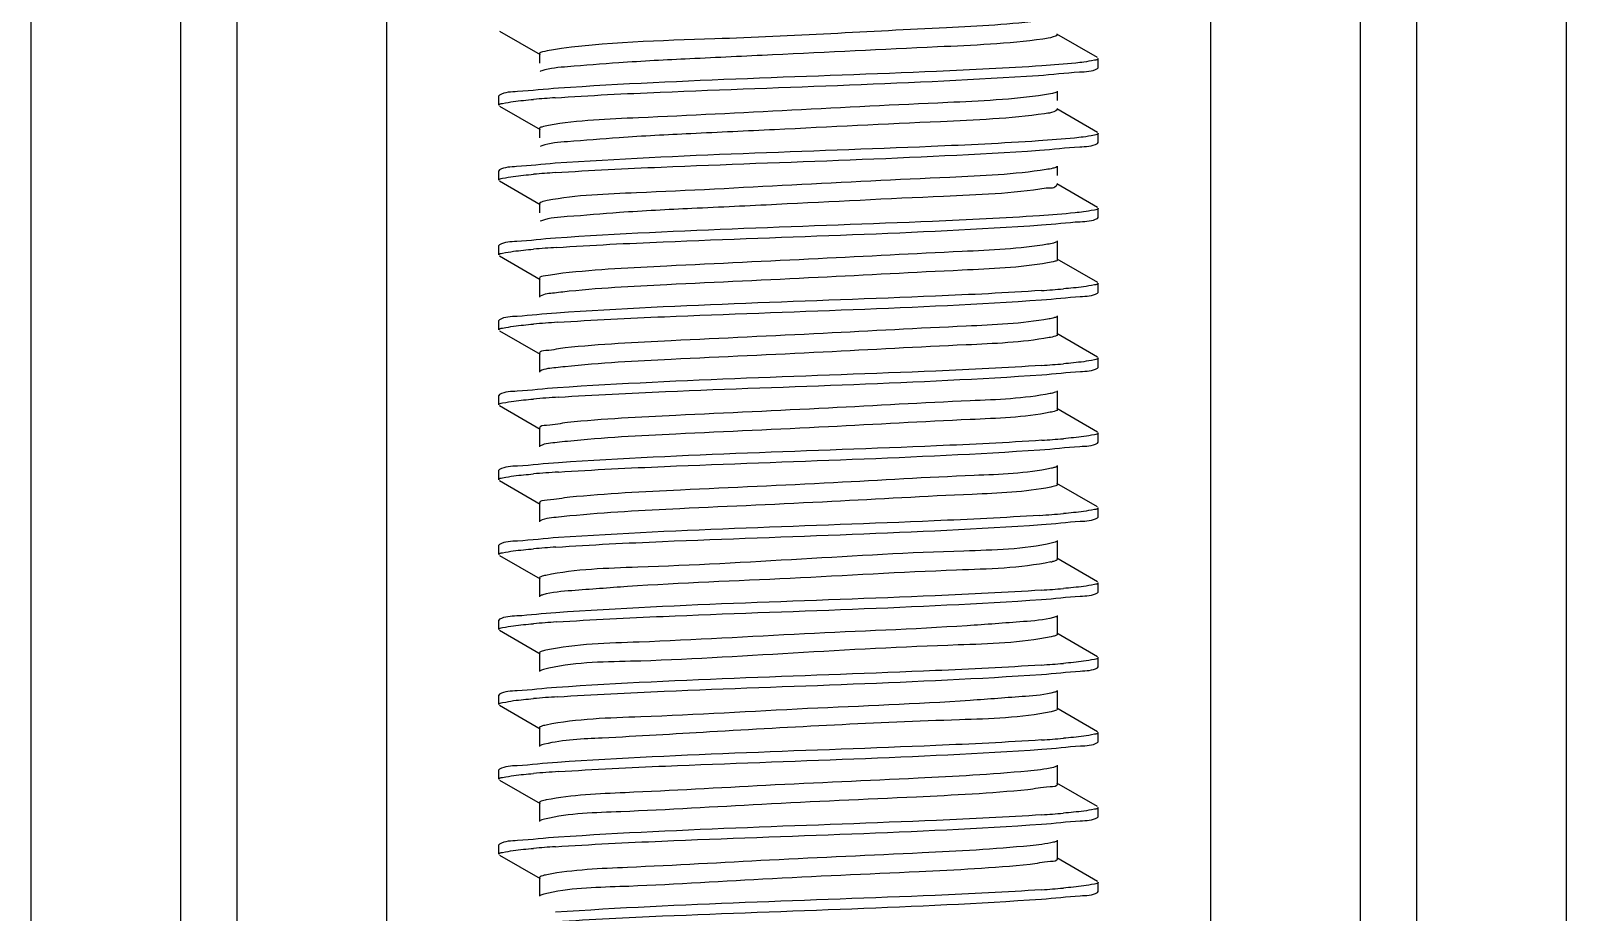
# Model space of a CAD drawing. Extents: x 4995099 to 5303443, y 4627657 to 4889583.
# Drawn here: x 5045632 to 5046242, y 4733662 to 4734012 of the extents above; entities that cross this region are included whole.
import ezdxf

# ---------------------------------------------------------------- set-up
doc = ezdxf.new("R2010")
doc.units = 0
doc.header["$LTSCALE"] = 1000
doc.header["$MEASUREMENT"] = 0
doc.layers.get('0').update_dxf_attribs({"color": 4, "linetype": 'CONTINUOUS'})

msp = doc.modelspace()

# ---------------------------------------------------------------- linework, layer by layer
at = {"linetype": 'Continuous'}
for p, q in [((5045631.61, 4737945.93), (5045631.61, 4732019.65)), ((5045691.14, 4737945.93), (5045691.14, 4732019.65)), ((5045713.46, 4737945.93), (5045713.46, 4732019.65)), ((5045773, 4737945.93), (5045773, 4732019.65)), ((5046100.42, 4737945.93), (5046100.42, 4732019.65)), ((5046159.95, 4737945.93), (5046159.95, 4732019.65)), ((5046182.28, 4737945.93), (5046182.28, 4732019.65)), ((5046241.81, 4737945.93), (5046241.81, 4732019.65)), ((5045817.93, 4734012.23), (5045834.08, 4734002.87)), ((5046055.49, 4734001.72), (5046039.34, 4734011.07)), ((5045833.76, 4734003.25), (5045833.76, 4733999.53)), ((5046055.49, 4733997.34), (5046055.77, 4733997.67)), ((5046055.77, 4733997.67), (5046055.77, 4734001.39)), ((5046055.77, 4733997.67), (5046055.77, 4734001.39)), ((5045834.22, 4733996.26), (5045834.08, 4733996.19)), ((5045834.73, 4733996.46), (5045834.22, 4733996.26)), ((5045817.93, 4733986.83), (5045817.64, 4733986.51)), ((5045817.64, 4733982.79), (5045817.64, 4733986.51)), ((5045817.64, 4733982.79), (5045817.64, 4733986.51)), ((5046039.66, 4733984.66), (5046039.66, 4733988.37)), ((5045817.93, 4733982.46), (5045834.08, 4733973.11)), ((5046055.49, 4733971.95), (5046039.34, 4733981.3)), ((5045833.76, 4733973.49), (5045833.76, 4733969.77)), ((5046055.49, 4733967.58), (5046055.77, 4733967.9)), ((5046055.77, 4733967.9), (5046055.77, 4733971.62)), ((5046055.77, 4733967.9), (5046055.77, 4733971.62)), ((5045834.67, 4733966.67), (5045834.08, 4733966.42)), ((5045817.93, 4733957.07), (5045817.64, 4733956.74)), ((5045817.64, 4733953.02), (5045817.64, 4733956.74)), ((5045817.64, 4733953.02), (5045817.64, 4733956.74)), ((5046039.66, 4733954.9), (5046039.66, 4733958.6)), ((5045817.93, 4733952.69), (5045834.08, 4733943.34)), ((5046055.49, 4733942.18), (5046039.34, 4733951.54)), ((5045833.76, 4733943.72), (5045833.76, 4733939.96)), ((5045834.61, 4733936.89), (5045834.08, 4733936.65)), ((5046055.49, 4733937.81), (5046055.77, 4733938.14)), ((5046055.77, 4733938.14), (5046055.77, 4733941.86)), ((5046055.77, 4733938.14), (5046055.77, 4733941.86)), ((5045817.93, 4733927.3), (5045817.64, 4733926.98)), ((5045817.64, 4733923.26), (5045817.64, 4733926.98)), ((5045817.64, 4733923.26), (5045817.64, 4733926.98)), ((5046039.66, 4733921.39), (5046039.66, 4733928.84)), ((5045817.93, 4733922.93), (5045834.08, 4733913.58)), ((5046039.41, 4733921.73), (5046055.48, 4733912.43)), ((5045833.76, 4733913.95), (5045833.76, 4733906.51)), ((5046055.49, 4733908.05), (5046055.77, 4733908.37)), ((5046055.77, 4733908.37), (5046055.77, 4733912.09)), ((5046055.77, 4733908.37), (5046055.77, 4733912.09)), ((5045817.93, 4733897.54), (5045817.64, 4733897.21)), ((5045817.64, 4733893.49), (5045817.64, 4733897.21)), ((5045817.64, 4733893.49), (5045817.64, 4733897.21)), ((5046039.66, 4733891.63), (5046039.66, 4733899.07)), ((5045817.93, 4733893.16), (5045834.08, 4733883.81)), ((5046055.49, 4733882.65), (5046039.34, 4733892.01)), ((5045833.76, 4733884.19), (5045833.76, 4733876.75)), ((5046055.77, 4733878.61), (5046055.77, 4733882.33)), ((5046055.77, 4733878.61), (5046055.77, 4733882.33)), ((5046055.49, 4733878.28), (5046055.77, 4733878.61)), ((5045817.93, 4733867.77), (5045817.64, 4733867.44)), ((5045817.64, 4733863.72), (5045817.64, 4733867.44)), ((5045817.64, 4733863.72), (5045817.64, 4733867.44)), ((5045817.93, 4733863.4), (5045834.08, 4733854.04)), ((5046039.66, 4733861.86), (5046039.66, 4733869.3)), ((5046055.49, 4733852.89), (5046039.34, 4733862.24)), ((5045833.76, 4733854.42), (5045833.76, 4733846.98)), ((5046055.77, 4733848.84), (5046055.77, 4733852.56)), ((5046055.77, 4733848.84), (5046055.77, 4733852.56)), ((5046055.49, 4733848.51), (5046055.77, 4733848.84)), ((5046039.66, 4733832.1), (5046039.66, 4733839.54)), ((5045817.93, 4733838), (5045817.64, 4733837.68)), ((5045817.64, 4733833.96), (5045817.64, 4733837.68)), ((5045817.64, 4733833.96), (5045817.64, 4733837.68)), ((5045817.93, 4733833.63), (5045834.08, 4733824.28)), ((5046055.49, 4733823.12), (5046039.34, 4733832.47)), ((5045833.76, 4733824.66), (5045833.76, 4733817.21)), ((5046055.77, 4733819.07), (5046055.77, 4733822.79)), ((5046055.77, 4733819.07), (5046055.77, 4733822.79)), ((5046055.49, 4733818.75), (5046055.77, 4733819.07)), ((5046039.66, 4733802.33), (5046039.66, 4733809.77)), ((5045817.93, 4733808.24), (5045817.64, 4733807.91)), ((5045817.64, 4733804.19), (5045817.64, 4733807.91)), ((5045817.64, 4733804.19), (5045817.64, 4733807.91)), ((5045817.93, 4733803.86), (5045834.08, 4733794.51)), ((5046055.49, 4733793.35), (5046039.34, 4733802.71)), ((5045833.76, 4733794.89), (5045833.76, 4733787.45)), ((5046055.77, 4733789.31), (5046055.77, 4733793.03)), ((5046055.77, 4733789.31), (5046055.77, 4733793.03)), ((5046055.49, 4733788.98), (5046055.77, 4733789.31)), ((5045817.93, 4733778.47), (5045817.64, 4733778.15)), ((5045817.64, 4733774.43), (5045817.64, 4733778.15)), ((5045817.64, 4733774.43), (5045817.64, 4733778.15)), ((5046039.66, 4733772.56), (5046039.66, 4733780.01)), ((5045817.93, 4733774.1), (5045834.08, 4733764.75)), ((5046055.49, 4733763.59), (5046039.34, 4733772.94)), ((5046038.05, 4733771.73), (5046037.12, 4733771.51)), ((5045833.76, 4733765.12), (5045833.76, 4733757.68)), ((5046055.77, 4733759.54), (5046055.77, 4733763.26)), ((5046055.77, 4733759.54), (5046055.77, 4733763.26)), ((5046055.49, 4733759.22), (5046055.77, 4733759.54)), ((5045817.93, 4733748.71), (5045817.64, 4733748.38)), ((5045817.64, 4733744.66), (5045817.64, 4733748.38)), ((5045817.64, 4733744.66), (5045817.64, 4733748.38)), ((5046039.66, 4733742.8), (5046039.66, 4733750.24)), ((5045817.93, 4733744.33), (5045834.08, 4733734.98)), ((5046038.4, 4733742.06), (5046037.16, 4733741.75)), ((5046055.49, 4733733.82), (5046039.34, 4733743.18)), ((5045833.76, 4733735.36), (5045833.76, 4733727.92)), ((5046055.49, 4733729.45), (5046055.77, 4733729.78)), ((5046055.77, 4733729.78), (5046055.77, 4733733.5)), ((5046055.77, 4733729.78), (5046055.77, 4733733.5)), ((5045817.93, 4733718.94), (5045817.64, 4733718.61)), ((5045817.64, 4733714.89), (5045817.64, 4733718.61)), ((5045817.64, 4733714.89), (5045817.64, 4733718.61)), ((5046039.66, 4733713.03), (5046039.66, 4733720.47)), ((5045817.93, 4733714.57), (5045834.08, 4733705.21)), ((5046055.49, 4733704.06), (5046039.34, 4733713.41)), ((5045833.76, 4733705.59), (5045833.76, 4733698.15)), ((5046055.49, 4733699.68), (5046055.77, 4733700.01)), ((5046055.77, 4733700.01), (5046055.77, 4733703.73)), ((5046055.77, 4733700.01), (5046055.77, 4733703.73)), ((5045817.93, 4733689.17), (5045817.64, 4733688.85)), ((5045817.64, 4733685.13), (5045817.64, 4733688.85)), ((5045817.64, 4733685.13), (5045817.64, 4733688.85)), ((5046039.66, 4733683.27), (5046039.66, 4733690.71)), ((5045817.93, 4733684.8), (5045834.08, 4733675.45)), ((5046055.49, 4733674.29), (5046039.34, 4733683.64)), ((5045833.76, 4733675.83), (5045833.76, 4733668.38)), ((5046055.49, 4733669.92), (5046055.77, 4733670.24)), ((5046055.77, 4733670.24), (5046055.77, 4733673.96)), ((5046055.77, 4733670.24), (5046055.77, 4733673.96))]:
    msp.add_line(p, q, dxfattribs=at)
for centre, radius, start, end in [((5045874.12, 4733477.58), 509.3, 93.84643, 94.80371), ((5045874.29, 4733445.72), 511.41, 93.83512, 94.80352), ((5045874.88, 4733408.53), 518.85, 93.7926, 94.80606), ((5045999.04, 4734420.53), 512.54, 273.82916, 274.80326), ((5045875.38, 4733372.56), 525.07, 93.76035, 94.80568), ((5045999.11, 4734389.81), 511.59, 273.83422, 274.8034), ((5045875.93, 4733335.78), 532.11, 93.7255, 94.80427), ((5045999.28, 4734357.99), 509.52, 273.84514, 274.80375), ((5045875.83, 4733307.29), 530.83, 93.73179, 94.80437), ((5045998.21, 4734341.56), 522.9, 273.77037, 274.80671), ((5045874.5, 4733294.23), 514.07, 93.81843, 94.80566), ((5046032.56, 4733823.18), 22.38, 281.56161, 283.19779), ((5045999.04, 4734301.46), 512.54, 273.82918, 274.80327), ((5045874.87, 4733259.88), 518.67, 93.79356, 94.80606), ((5045999.04, 4734271.72), 512.56, 273.82908, 274.80326), ((5045875.36, 4733223.95), 524.85, 93.7615, 94.80572), ((5045999.11, 4734241.05), 511.65, 273.8339, 274.80339), ((5045875.91, 4733187.18), 531.88, 93.72664, 94.80433), ((5045999.27, 4734209.23), 509.6, 273.84475, 274.80374), ((5045874.27, 4733178.12), 511.11, 93.8354, 94.80475), ((5045999.11, 4734181.48), 511.62, 273.83406, 274.80336)]:
    msp.add_arc(centre, radius, start, end, dxfattribs=at)
for points, knots in [([(5046033.84, 4734016.53), (5046021.16, 4734014.77), (5045977.59, 4734012.84), (5045912.6, 4734008.91), (5045859.96, 4734007.99), (5045838.51, 4734004.7)], [0, 0, 0, 0, 0.196293, 0.667285, 1, 1, 1, 1]), ([(5046039.33, 4734011.07), (5046040.17, 4734010.59), (5046036.06, 4734009.22), (5046034.85, 4734009.23), (5046033.84, 4734009.09)], [0, 0, 0, 0, 0.48462, 1, 1, 1, 1]), ([(5045838.51, 4734004.7), (5045837.32, 4734004.51), (5045836.06, 4734004.2), (5045833.75, 4734003.72), (5045833.76, 4734003.25)], [0, 0, 0, 0, 0.721664, 1, 1, 1, 1]), ([(5046033.84, 4734009.09), (5046019.97, 4734007.17), (5045984.06, 4734005.64), (5045937.29, 4734003.28), (5045895.07, 4734001.28), (5045867.86, 4733999.96), (5045848.38, 4733998.24), (5045838.01, 4733997.56), (5045834.73, 4733996.46)], [0, 0, 0, 0, 0.210475, 0.53923, 0.704492, 0.84595, 0.948117, 1, 1, 1, 1]), ([(5046033.45, 4733998.44), (5046019.52, 4733997.49), (5045955.49, 4733994.4), (5045891.39, 4733992.87), (5045841.37, 4733989.55)], [0, 0, 0, 0, 0.21791, 1, 1, 1, 1]), ([(5046050.07, 4733999.92), (5046049.01, 4733999.78), (5046043.49, 4733999.16), (5046037.94, 4733998.75), (5046033.45, 4733998.44)], [0, 0, 0, 0, 0.191746, 1, 1, 1, 1]), ([(5046055.77, 4734001.39), (5046055.77, 4734000.85), (5046052.94, 4734000.49), (5046051.5, 4734000.11), (5046050.07, 4733999.92)], [0, 0, 0, 0, 0.271633, 1, 1, 1, 1]), ([(5045839.96, 4733985.73), (5045853.89, 4733986.69), (5045917.92, 4733989.77), (5045982.03, 4733991.31), (5046032.05, 4733994.63)], [0, 0, 0, 0, 0.217894, 1, 1, 1, 1]), ([(5046032.05, 4733994.63), (5046037.48, 4733994.99), (5046045.08, 4733996.04), (5046053.38, 4733996.13), (5046055.49, 4733997.34)], [0, 0, 0, 0, 0.691292, 1, 1, 1, 1]), ([(5045841.37, 4733989.55), (5045835.94, 4733989.19), (5045828.34, 4733988.14), (5045820.04, 4733988.04), (5045817.93, 4733986.83)], [0, 0, 0, 0, 0.691306, 1, 1, 1, 1]), ([(5046034.51, 4733986.86), (5046021.77, 4733984.99), (5045988.17, 4733983.52), (5045934.39, 4733980.87), (5045881.56, 4733978.01), (5045849.17, 4733976.81), (5045837.38, 4733974.75)], [0, 0, 0, 0, 0.195608, 0.509578, 0.818222, 1, 1, 1, 1]), ([(5046039.33, 4733987.99), (5046038.82, 4733987.69), (5046037.17, 4733987.31), (5046035.56, 4733987.02), (5046034.51, 4733986.86)], [0, 0, 0, 0, 0.360492, 1, 1, 1, 1]), ([(5045817.64, 4733982.79), (5045817.64, 4733983.32), (5045820.48, 4733983.68), (5045821.92, 4733984.07), (5045823.35, 4733984.26)], [0, 0, 0, 0, 0.271635, 1, 1, 1, 1]), ([(5046034.51, 4733979.42), (5046020.83, 4733977.41), (5045984.94, 4733975.97), (5045938.09, 4733973.54), (5045895.52, 4733971.54), (5045868.01, 4733970.21), (5045848.37, 4733968.45), (5045837.93, 4733967.8), (5045834.67, 4733966.67)], [0, 0, 0, 0, 0.207037, 0.536641, 0.703085, 0.845616, 0.94834, 1, 1, 1, 1]), ([(5046039.33, 4733981.3), (5046040.07, 4733980.88), (5046036.51, 4733979.52), (5046035.41, 4733979.55), (5046034.51, 4733979.42)], [0, 0, 0, 0, 0.481431, 1, 1, 1, 1]), ([(5045837.38, 4733974.75), (5045836.47, 4733974.59), (5045835.46, 4733974.35), (5045833.75, 4733973.85), (5045833.76, 4733973.49)], [0, 0, 0, 0, 0.715451, 1, 1, 1, 1]), ([(5046032.05, 4733968.58), (5046017.87, 4733967.64), (5045953.84, 4733964.57), (5045889.73, 4733963.09), (5045839.96, 4733959.69)], [0, 0, 0, 0, 0.221664, 1, 1, 1, 1]), ([(5046049.84, 4733970.12), (5046048.71, 4733969.98), (5046042.79, 4733969.33), (5046036.85, 4733968.9), (5046032.05, 4733968.58)], [0, 0, 0, 0, 0.191058, 1, 1, 1, 1]), ([(5046032.46, 4733964.89), (5046037.8, 4733965.25), (5046045.27, 4733966.28), (5046053.41, 4733966.39), (5046055.49, 4733967.58)], [0, 0, 0, 0, 0.690982, 1, 1, 1, 1]), ([(5046055.77, 4733971.62), (5046055.77, 4733971.07), (5046052.81, 4733970.72), (5046051.33, 4733970.31), (5046049.84, 4733970.12)], [0, 0, 0, 0, 0.270968, 1, 1, 1, 1]), ([(5045840.08, 4733955.98), (5045854.08, 4733956.93), (5045918.2, 4733960.02), (5045982.4, 4733961.54), (5046032.46, 4733964.89)], [0, 0, 0, 0, 0.218459, 1, 1, 1, 1]), ([(5045839.96, 4733959.69), (5045834.86, 4733959.34), (5045827.71, 4733958.35), (5045819.92, 4733958.21), (5045817.93, 4733957.07)], [0, 0, 0, 0, 0.690172, 1, 1, 1, 1]), ([(5046035.14, 4733957.19), (5046022.49, 4733955.21), (5045988.67, 4733953.83), (5045934.42, 4733951.12), (5045881.17, 4733948.15), (5045848.55, 4733947.09), (5045836.87, 4733944.89)], [0, 0, 0, 0, 0.193342, 0.50965, 0.820575, 1, 1, 1, 1]), ([(5046039.33, 4733958.23), (5046038.87, 4733957.96), (5046037.45, 4733957.6), (5046036.04, 4733957.33), (5046035.14, 4733957.19)], [0, 0, 0, 0, 0.365978, 1, 1, 1, 1]), ([(5045817.64, 4733953.02), (5045817.64, 4733953.56), (5045820.5, 4733953.92), (5045821.94, 4733954.31), (5045823.38, 4733954.5)], [0, 0, 0, 0, 0.271546, 1, 1, 1, 1]), ([(5046035.14, 4733949.75), (5046021.67, 4733947.64), (5045985.82, 4733946.3), (5045938.92, 4733943.81), (5045896, 4733941.79), (5045868.19, 4733940.47), (5045848.39, 4733938.67), (5045837.86, 4733938.05), (5045834.61, 4733936.89)], [0, 0, 0, 0, 0.203475, 0.533865, 0.701503, 0.845145, 0.948486, 1, 1, 1, 1]), ([(5046039.34, 4733951.54), (5046039.61, 4733951.38), (5046038.15, 4733949.15), (5046036.46, 4733949.96), (5046035.14, 4733949.75)], [0, 0, 0, 0, 0.189692, 1, 1, 1, 1]), ([(5045836.87, 4733944.89), (5045836.09, 4733944.74), (5045835.19, 4733944.53), (5045833.75, 4733944.04), (5045833.76, 4733943.72)], [0, 0, 0, 0, 0.711587, 1, 1, 1, 1]), ([(5046032.46, 4733938.84), (5046018.32, 4733937.9), (5045954.19, 4733934.82), (5045889.99, 4733933.33), (5045840.08, 4733929.93)], [0, 0, 0, 0, 0.220809, 1, 1, 1, 1]), ([(5046049.94, 4733940.37), (5046048.83, 4733940.23), (5046043.02, 4733939.58), (5046037.18, 4733939.16), (5046032.46, 4733938.84)], [0, 0, 0, 0, 0.191038, 1, 1, 1, 1]), ([(5046033.27, 4733935.18), (5046038.41, 4733935.53), (5046045.62, 4733936.53), (5046053.48, 4733936.66), (5046055.49, 4733937.81)], [0, 0, 0, 0, 0.690315, 1, 1, 1, 1]), ([(5046055.77, 4733941.86), (5046055.77, 4733941.31), (5046052.87, 4733940.96), (5046051.4, 4733940.56), (5046049.94, 4733940.37)], [0, 0, 0, 0, 0.271231, 1, 1, 1, 1]), ([(5045840.57, 4733926.24), (5045854.68, 4733927.2), (5045918.92, 4733930.28), (5045983.23, 4733931.78), (5046033.27, 4733935.18)], [0, 0, 0, 0, 0.220033, 1, 1, 1, 1]), ([(5045817.64, 4733923.26), (5045817.64, 4733923.8), (5045820.51, 4733924.15), (5045821.96, 4733924.55), (5045823.41, 4733924.73)], [0, 0, 0, 0, 0.271439, 1, 1, 1, 1]), ([(5045840.08, 4733929.93), (5045834.96, 4733929.58), (5045827.77, 4733928.59), (5045819.93, 4733928.45), (5045817.93, 4733927.3)], [0, 0, 0, 0, 0.690276, 1, 1, 1, 1]), ([(5046035.72, 4733927.52), (5046024.53, 4733925.64), (5045993.97, 4733924.37), (5045943.56, 4733921.62), (5045890.62, 4733919.21), (5045856.78, 4733917.5), (5045843.06, 4733915.98)], [0, 0, 0, 0, 0.176416, 0.473758, 0.785535, 1, 1, 1, 1]), ([(5046039.33, 4733928.46), (5046038.93, 4733928.23), (5046037.71, 4733927.89), (5046036.49, 4733927.65), (5046035.72, 4733927.52)], [0, 0, 0, 0, 0.372348, 1, 1, 1, 1]), ([(5046035.72, 4733920.08), (5046024.53, 4733918.2), (5045993.97, 4733916.92), (5045943.56, 4733914.18), (5045890.62, 4733911.77), (5045856.78, 4733910.06), (5045843.06, 4733908.54)], [0, 0, 0, 0, 0.176416, 0.473758, 0.785535, 1, 1, 1, 1]), ([(5046039.66, 4733921.39), (5046039.65, 4733921), (5046037.8, 4733920.51), (5046036.71, 4733920.25), (5046035.72, 4733920.08)], [0, 0, 0, 0, 0.283117, 1, 1, 1, 1]), ([(5045843.06, 4733915.98), (5045840.73, 4733915.73), (5045838.5, 4733915.05), (5045833.75, 4733914.81), (5045833.76, 4733913.95)], [0, 0, 0, 0, 0.732536, 1, 1, 1, 1]), ([(5045843.06, 4733908.54), (5045841.94, 4733908.42), (5045838.96, 4733907.97), (5045835.74, 4733907.85), (5045834.08, 4733906.89)], [0, 0, 0, 0, 0.371201, 1, 1, 1, 1]), ([(5046033.27, 4733909.13), (5046019.22, 4733908.18), (5045954.99, 4733905.08), (5045890.68, 4733903.58), (5045840.57, 4733900.2)], [0, 0, 0, 0, 0.218896, 1, 1, 1, 1]), ([(5046033.32, 4733905.42), (5046038.45, 4733905.76), (5046045.65, 4733906.76), (5046053.49, 4733906.9), (5046055.49, 4733908.05)], [0, 0, 0, 0, 0.690269, 1, 1, 1, 1]), ([(5046055.77, 4733912.09), (5046055.77, 4733911.55), (5046052.91, 4733911.19), (5046051.46, 4733910.8), (5046050.02, 4733910.61)], [0, 0, 0, 0, 0.271491, 1, 1, 1, 1]), ([(5045840.57, 4733900.2), (5045835.32, 4733899.85), (5045827.98, 4733898.83), (5045819.97, 4733898.71), (5045817.93, 4733897.54)], [0, 0, 0, 0, 0.690689, 1, 1, 1, 1]), ([(5045840.94, 4733896.5), (5045855.08, 4733897.45), (5045919.21, 4733900.53), (5045983.42, 4733902.02), (5046033.32, 4733905.42)], [0, 0, 0, 0, 0.220774, 1, 1, 1, 1]), ([(5045817.64, 4733893.49), (5045817.64, 4733894.04), (5045820.55, 4733894.39), (5045822.02, 4733894.79), (5045823.48, 4733894.98)], [0, 0, 0, 0, 0.271222, 1, 1, 1, 1]), ([(5046036.27, 4733897.85), (5046025.44, 4733895.89), (5045995.36, 4733894.73), (5045945.38, 4733891.91), (5045892.19, 4733889.54), (5045857.96, 4733887.8), (5045843.94, 4733886.31)], [0, 0, 0, 0, 0.171322, 0.466729, 0.780436, 1, 1, 1, 1]), ([(5046039.33, 4733898.69), (5046038.98, 4733898.49), (5046037.95, 4733898.18), (5046036.92, 4733897.97), (5046036.27, 4733897.85)], [0, 0, 0, 0, 0.378906, 1, 1, 1, 1]), ([(5046036.27, 4733890.41), (5046025.44, 4733888.45), (5045995.36, 4733887.28), (5045945.38, 4733884.47), (5045892.19, 4733882.1), (5045857.96, 4733880.36), (5045843.94, 4733878.87)], [0, 0, 0, 0, 0.171322, 0.466729, 0.780436, 1, 1, 1, 1]), ([(5046039.66, 4733891.63), (5046039.66, 4733891.28), (5046038.09, 4733890.79), (5046037.13, 4733890.56), (5046036.27, 4733890.41)], [0, 0, 0, 0, 0.286608, 1, 1, 1, 1]), ([(5045843.94, 4733886.31), (5045841.4, 4733886.04), (5045838.98, 4733885.29), (5045833.75, 4733885.12), (5045833.76, 4733884.19)], [0, 0, 0, 0, 0.7335, 1, 1, 1, 1]), ([(5046055.77, 4733882.33), (5046055.77, 4733881.79), (5046052.92, 4733881.43), (5046051.47, 4733881.04), (5046050.03, 4733880.85)], [0, 0, 0, 0, 0.271533, 1, 1, 1, 1]), ([(5045843.94, 4733878.87), (5045842.7, 4733878.74), (5045839.44, 4733878.25), (5045835.89, 4733878.17), (5045834.08, 4733877.12)], [0, 0, 0, 0, 0.373307, 1, 1, 1, 1]), ([(5046033.32, 4733879.37), (5046019.33, 4733878.42), (5045955.2, 4733875.33), (5045891, 4733873.81), (5045840.94, 4733870.46)], [0, 0, 0, 0, 0.218489, 1, 1, 1, 1]), ([(5045841.36, 4733866.76), (5045855.53, 4733867.71), (5045919.56, 4733870.77), (5045983.67, 4733872.26), (5046033.45, 4733875.66)], [0, 0, 0, 0, 0.221632, 1, 1, 1, 1]), ([(5046033.45, 4733875.66), (5046038.55, 4733876.01), (5046045.7, 4733877), (5046053.5, 4733877.14), (5046055.49, 4733878.28)], [0, 0, 0, 0, 0.690169, 1, 1, 1, 1]), ([(5045840.94, 4733870.46), (5045835.61, 4733870.1), (5045828.15, 4733869.07), (5045820, 4733868.96), (5045817.93, 4733867.77)], [0, 0, 0, 0, 0.690984, 1, 1, 1, 1]), ([(5045817.64, 4733863.72), (5045817.64, 4733864.28), (5045820.61, 4733864.63), (5045822.1, 4733865.04), (5045823.59, 4733865.23)], [0, 0, 0, 0, 0.270951, 1, 1, 1, 1]), ([(5046036.78, 4733868.18), (5046026.32, 4733866.13), (5045996.72, 4733865.1), (5045947.2, 4733862.19), (5045893.79, 4733859.87), (5045859.18, 4733858.1), (5045844.86, 4733856.64)], [0, 0, 0, 0, 0.16621, 0.459673, 0.775317, 1, 1, 1, 1]), ([(5046039.33, 4733868.93), (5046039.03, 4733868.75), (5046038.18, 4733868.48), (5046037.31, 4733868.28), (5046036.78, 4733868.18)], [0, 0, 0, 0, 0.386574, 1, 1, 1, 1]), ([(5046036.78, 4733860.74), (5046026.32, 4733858.69), (5045996.72, 4733857.66), (5045947.2, 4733854.75), (5045893.79, 4733852.43), (5045859.18, 4733850.66), (5045844.86, 4733849.2)], [0, 0, 0, 0, 0.16621, 0.459673, 0.775317, 1, 1, 1, 1]), ([(5046039.66, 4733861.86), (5046039.66, 4733861.56), (5046038.35, 4733861.07), (5046037.51, 4733860.88), (5046036.78, 4733860.74)], [0, 0, 0, 0, 0.29131, 1, 1, 1, 1]), ([(5045844.86, 4733856.64), (5045842.08, 4733856.36), (5045839.47, 4733855.52), (5045833.75, 4733855.43), (5045833.76, 4733854.42)], [0, 0, 0, 0, 0.734301, 1, 1, 1, 1]), ([(5046055.77, 4733852.56), (5046055.77, 4733852.02), (5046052.94, 4733851.66), (5046051.5, 4733851.27), (5046050.07, 4733851.09)], [0, 0, 0, 0, 0.271629, 1, 1, 1, 1]), ([(5045844.86, 4733849.2), (5045843.49, 4733849.06), (5045839.93, 4733848.54), (5045836.05, 4733848.5), (5045834.08, 4733847.36)], [0, 0, 0, 0, 0.375224, 1, 1, 1, 1]), ([(5045841.28, 4733836.99), (5045855.35, 4733837.93), (5045919.12, 4733840.99), (5045982.96, 4733842.5), (5046032.6, 4733845.83)], [0, 0, 0, 0, 0.220785, 1, 1, 1, 1]), ([(5046033.45, 4733849.61), (5046019.51, 4733848.66), (5045955.48, 4733845.57), (5045891.38, 4733844.04), (5045841.36, 4733840.72)], [0, 0, 0, 0, 0.217929, 1, 1, 1, 1]), ([(5046032.6, 4733845.83), (5046037.9, 4733846.19), (5046045.32, 4733847.22), (5046053.43, 4733847.33), (5046055.49, 4733848.51)], [0, 0, 0, 0, 0.690884, 1, 1, 1, 1]), ([(5045841.36, 4733840.72), (5045835.93, 4733840.36), (5045828.33, 4733839.31), (5045820.04, 4733839.21), (5045817.93, 4733838)], [0, 0, 0, 0, 0.691296, 1, 1, 1, 1]), ([(5046039.33, 4733839.16), (5046039.08, 4733839.02), (5046038.38, 4733838.77), (5046037.68, 4733838.6), (5046037.24, 4733838.51)], [0, 0, 0, 0, 0.395232, 1, 1, 1, 1]), ([(5045817.64, 4733833.96), (5045817.64, 4733834.51), (5045820.6, 4733834.86), (5045822.08, 4733835.27), (5045823.57, 4733835.46)], [0, 0, 0, 0, 0.270992, 1, 1, 1, 1]), ([(5046037.24, 4733838.51), (5046027.17, 4733836.36), (5045998.05, 4733835.49), (5045949.02, 4733832.47), (5045895.4, 4733830.2), (5045860.43, 4733828.4), (5045845.81, 4733826.97)], [0, 0, 0, 0, 0.161077, 0.452585, 0.770175, 1, 1, 1, 1]), ([(5045845.81, 4733826.97), (5045842.8, 4733826.68), (5045839.98, 4733825.75), (5045833.76, 4733825.74), (5045833.76, 4733824.66)], [0, 0, 0, 0, 0.734958, 1, 1, 1, 1]), ([(5046036.94, 4733831), (5046026.7, 4733828.94), (5045997.49, 4733827.95), (5045948.43, 4733825.03), (5045895.07, 4733822.74), (5045860.33, 4733820.95), (5045845.81, 4733819.53)], [0, 0, 0, 0, 0.163685, 0.455244, 0.771393, 1, 1, 1, 1]), ([(5046039.66, 4733832.1), (5046039.66, 4733831.81), (5046038.43, 4733831.33), (5046037.63, 4733831.14), (5046036.94, 4733831)], [0, 0, 0, 0, 0.292957, 1, 1, 1, 1]), ([(5046055.77, 4733822.79), (5046055.77, 4733822.25), (5046052.89, 4733821.9), (5046051.44, 4733821.5), (5046049.98, 4733821.31)], [0, 0, 0, 0, 0.271348, 1, 1, 1, 1]), ([(5045845.81, 4733819.53), (5045844.32, 4733819.38), (5045840.45, 4733818.83), (5045836.22, 4733818.83), (5045834.08, 4733817.59)], [0, 0, 0, 0, 0.376966, 1, 1, 1, 1]), ([(5045840.27, 4733807.16), (5045854.37, 4733808.12), (5045918.7, 4733811.21), (5045983.12, 4733812.7), (5046033.27, 4733816.11)], [0, 0, 0, 0, 0.219478, 1, 1, 1, 1]), ([(5046032.6, 4733819.79), (5046018.61, 4733818.85), (5045954.84, 4733815.79), (5045890.99, 4733814.26), (5045841.28, 4733810.95)], [0, 0, 0, 0, 0.219586, 1, 1, 1, 1]), ([(5046033.27, 4733816.11), (5046038.41, 4733816.46), (5046045.62, 4733817.46), (5046053.48, 4733817.6), (5046055.49, 4733818.75)], [0, 0, 0, 0, 0.690315, 1, 1, 1, 1]), ([(5045841.28, 4733810.95), (5045835.87, 4733810.59), (5045828.3, 4733809.54), (5045820.03, 4733809.44), (5045817.93, 4733808.24)], [0, 0, 0, 0, 0.69124, 1, 1, 1, 1]), ([(5046037.67, 4733808.84), (5046026.2, 4733806.14), (5045992.56, 4733805.67), (5045937.77, 4733802.32), (5045882.44, 4733799.24), (5045848.25, 4733798.45), (5045836.26, 4733795.94)], [0, 0, 0, 0, 0.175128, 0.495203, 0.817983, 1, 1, 1, 1]), ([(5046039.33, 4733809.4), (5046039.12, 4733809.28), (5046038.57, 4733809.07), (5046038.01, 4733808.92), (5046037.67, 4733808.84)], [0, 0, 0, 0, 0.405131, 1, 1, 1, 1]), ([(5045817.64, 4733804.19), (5045817.64, 4733804.73), (5045820.49, 4733805.09), (5045821.92, 4733805.48), (5045823.36, 4733805.66)], [0, 0, 0, 0, 0.27158, 1, 1, 1, 1]), ([(5046039.65, 4733802.33), (5046039.65, 4733802.1), (5046038.8, 4733801.67), (5046038.17, 4733801.52), (5046037.67, 4733801.4)], [0, 0, 0, 0, 0.304522, 1, 1, 1, 1]), ([(5046037.04, 4733801.26), (5046024.74, 4733798.73), (5045989.88, 4733797.97), (5045933.94, 4733794.46), (5045882.81, 4733792.68), (5045850.17, 4733790.08), (5045838.82, 4733789.28), (5045835.09, 4733788.21)], [0, 0, 0, 0, 0.186078, 0.513276, 0.832943, 0.94246, 1, 1, 1, 1]), ([(5045836.26, 4733795.94), (5045835.62, 4733795.8), (5045834.87, 4733795.63), (5045833.76, 4733795.16), (5045833.76, 4733794.89)], [0, 0, 0, 0, 0.704943, 1, 1, 1, 1]), ([(5046055.77, 4733793.03), (5046055.77, 4733792.49), (5046052.91, 4733792.13), (5046051.46, 4733791.74), (5046050.02, 4733791.55)], [0, 0, 0, 0, 0.271492, 1, 1, 1, 1]), ([(5045835.09, 4733788.21), (5045834.89, 4733788.15), (5045834.55, 4733788.04), (5045834.22, 4733787.9), (5045834.08, 4733787.82)], [0, 0, 0, 0, 0.573549, 1, 1, 1, 1]), ([(5046033.27, 4733790.07), (5046019.19, 4733789.11), (5045954.85, 4733786.01), (5045890.44, 4733784.52), (5045840.27, 4733781.11)], [0, 0, 0, 0, 0.219133, 1, 1, 1, 1]), ([(5045840.55, 4733777.41), (5045854.67, 4733778.37), (5045918.91, 4733781.45), (5045983.22, 4733782.94), (5046033.27, 4733786.35)], [0, 0, 0, 0, 0.220011, 1, 1, 1, 1]), ([(5046033.27, 4733786.35), (5046038.41, 4733786.7), (5046045.62, 4733787.7), (5046053.48, 4733787.83), (5046055.49, 4733788.98)], [0, 0, 0, 0, 0.690316, 1, 1, 1, 1]), ([(5045840.27, 4733781.11), (5045835.1, 4733780.76), (5045827.85, 4733779.76), (5045819.94, 4733779.63), (5045817.93, 4733778.47)], [0, 0, 0, 0, 0.690447, 1, 1, 1, 1]), ([(5046038.05, 4733779.17), (5046034.15, 4733778.15), (5046022.6, 4733777.29), (5045989.7, 4733774.77), (5045938.67, 4733772.95), (5045883.03, 4733769.45), (5045848.46, 4733768.7), (5045836.31, 4733766.18)], [0, 0, 0, 0, 0.059799, 0.170734, 0.490641, 0.815855, 1, 1, 1, 1]), ([(5046039.33, 4733779.63), (5046039.17, 4733779.53), (5046038.75, 4733779.36), (5046038.31, 4733779.23), (5046038.05, 4733779.17)], [0, 0, 0, 0, 0.416277, 1, 1, 1, 1]), ([(5045817.64, 4733774.43), (5045817.64, 4733774.97), (5045820.51, 4733775.32), (5045821.96, 4733775.72), (5045823.4, 4733775.9)], [0, 0, 0, 0, 0.271445, 1, 1, 1, 1]), ([(5046039.66, 4733772.56), (5046039.66, 4733772.37), (5046039, 4733771.97), (5046038.46, 4733771.83), (5046038.05, 4733771.73)], [0, 0, 0, 0, 0.312927, 1, 1, 1, 1]), ([(5045836.31, 4733766.18), (5045835.66, 4733766.05), (5045834.9, 4733765.87), (5045833.76, 4733765.4), (5045833.76, 4733765.12)], [0, 0, 0, 0, 0.705397, 1, 1, 1, 1]), ([(5046037.12, 4733771.51), (5046025, 4733768.99), (5045990.52, 4733768.18), (5045934.85, 4733765.16), (5045880.16, 4733761.61), (5045846.64, 4733761.4), (5045835.44, 4733758.54)], [0, 0, 0, 0, 0.183701, 0.508444, 0.82842, 1, 1, 1, 1]), ([(5046033.27, 4733760.3), (5046019.22, 4733759.35), (5045954.98, 4733756.25), (5045890.67, 4733754.75), (5045840.55, 4733751.37)], [0, 0, 0, 0, 0.218907, 1, 1, 1, 1]), ([(5046055.77, 4733763.26), (5046055.77, 4733762.72), (5046052.91, 4733762.36), (5046051.46, 4733761.97), (5046050.02, 4733761.78)], [0, 0, 0, 0, 0.271491, 1, 1, 1, 1]), ([(5045835.44, 4733758.54), (5045835.17, 4733758.47), (5045834.7, 4733758.34), (5045834.26, 4733758.16), (5045834.08, 4733758.06)], [0, 0, 0, 0, 0.586059, 1, 1, 1, 1]), ([(5045840.93, 4733747.67), (5045855.07, 4733748.62), (5045919.2, 4733751.7), (5045983.41, 4733753.19), (5046033.32, 4733756.58)], [0, 0, 0, 0, 0.220746, 1, 1, 1, 1]), ([(5046033.32, 4733756.58), (5046038.45, 4733756.93), (5046045.65, 4733757.93), (5046053.49, 4733758.07), (5046055.49, 4733759.22)], [0, 0, 0, 0, 0.690272, 1, 1, 1, 1]), ([(5045840.55, 4733751.37), (5045835.32, 4733751.01), (5045827.97, 4733750), (5045819.97, 4733749.88), (5045817.93, 4733748.71)], [0, 0, 0, 0, 0.69068, 1, 1, 1, 1]), ([(5046038.4, 4733749.5), (5046034.71, 4733748.41), (5046023.41, 4733747.63), (5045990.84, 4733745.01), (5045939.69, 4733743.24), (5045883.67, 4733739.73), (5045848.73, 4733738.95), (5045836.39, 4733736.43)], [0, 0, 0, 0, 0.056967, 0.166117, 0.485703, 0.813401, 1, 1, 1, 1]), ([(5046039.33, 4733749.86), (5046039.21, 4733749.79), (5046038.9, 4733749.66), (5046038.58, 4733749.55), (5046038.4, 4733749.5)], [0, 0, 0, 0, 0.42914, 1, 1, 1, 1]), ([(5045817.64, 4733744.66), (5045817.64, 4733745.21), (5045820.55, 4733745.56), (5045822.02, 4733745.96), (5045823.48, 4733746.15)], [0, 0, 0, 0, 0.271231, 1, 1, 1, 1]), ([(5046037.16, 4733741.75), (5046025.21, 4733739.24), (5045979.6, 4733738.1), (5045920.21, 4733734.89), (5045865.37, 4733731.51), (5045843.3, 4733730.59), (5045835.83, 4733728.87)], [0, 0, 0, 0, 0.181624, 0.673933, 0.885992, 1, 1, 1, 1]), ([(5046039.66, 4733742.8), (5046039.66, 4733742.64), (5046039.16, 4733742.27), (5046038.72, 4733742.15), (5046038.4, 4733742.06)], [0, 0, 0, 0, 0.323936, 1, 1, 1, 1]), ([(5045836.39, 4733736.43), (5045835.73, 4733736.3), (5045834.94, 4733736.12), (5045833.76, 4733735.64), (5045833.76, 4733735.36)], [0, 0, 0, 0, 0.706204, 1, 1, 1, 1]), ([(5046033.32, 4733730.54), (5046019.32, 4733729.59), (5045955.19, 4733726.5), (5045890.99, 4733724.98), (5045840.93, 4733721.63)], [0, 0, 0, 0, 0.218507, 1, 1, 1, 1]), ([(5046033.44, 4733726.83), (5046038.54, 4733727.18), (5046045.7, 4733728.17), (5046053.5, 4733728.31), (5046055.49, 4733729.45)], [0, 0, 0, 0, 0.690172, 1, 1, 1, 1]), ([(5046055.77, 4733733.5), (5046055.77, 4733732.96), (5046052.92, 4733732.6), (5046051.47, 4733732.21), (5046050.03, 4733732.02)], [0, 0, 0, 0, 0.27153, 1, 1, 1, 1]), ([(5045835.83, 4733728.87), (5045835.47, 4733728.79), (5045834.88, 4733728.63), (5045834.3, 4733728.42), (5045834.08, 4733728.29)], [0, 0, 0, 0, 0.596978, 1, 1, 1, 1]), ([(5045841.34, 4733717.93), (5045855.52, 4733718.88), (5045919.55, 4733721.94), (5045983.66, 4733723.43), (5046033.44, 4733726.83)], [0, 0, 0, 0, 0.221603, 1, 1, 1, 1]), ([(5045840.93, 4733721.63), (5045835.6, 4733721.27), (5045828.14, 4733720.24), (5045820, 4733720.13), (5045817.93, 4733718.94)], [0, 0, 0, 0, 0.690974, 1, 1, 1, 1]), ([(5046027.8, 4733718.18), (5046013.31, 4733716.75), (5045978.59, 4733714.97), (5045925.22, 4733712.67), (5045876.07, 4733709.74), (5045846.78, 4733708.75), (5045836.5, 4733706.69)], [0, 0, 0, 0, 0.227856, 0.543944, 0.835881, 1, 1, 1, 1]), ([(5046039.33, 4733720.1), (5046038.92, 4733719.86), (5046035.09, 4733718.84), (5046031.21, 4733718.51), (5046027.8, 4733718.18)], [0, 0, 0, 0, 0.122489, 1, 1, 1, 1]), ([(5045817.64, 4733714.89), (5045817.64, 4733715.45), (5045820.61, 4733715.8), (5045822.09, 4733716.21), (5045823.58, 4733716.4)], [0, 0, 0, 0, 0.27096, 1, 1, 1, 1]), ([(5046039.66, 4733713.03), (5046039.66, 4733711.96), (5046033.54, 4733711.94), (5046030.76, 4733711.03), (5046027.8, 4733710.74)], [0, 0, 0, 0, 0.265163, 1, 1, 1, 1]), ([(5045836.5, 4733706.69), (5045835.81, 4733706.55), (5045835, 4733706.36), (5045833.76, 4733705.88), (5045833.76, 4733705.59)], [0, 0, 0, 0, 0.707279, 1, 1, 1, 1]), ([(5046027.8, 4733710.74), (5046013.09, 4733709.28), (5045977.86, 4733707.48), (5045923.89, 4733705.23), (5045874.81, 4733702.08), (5045845.72, 4733701.38), (5045835.84, 4733699.1)], [0, 0, 0, 0, 0.230632, 0.550008, 0.84183, 1, 1, 1, 1]), ([(5045835.84, 4733699.1), (5045835.48, 4733699.02), (5045834.88, 4733698.87), (5045834.3, 4733698.65), (5045834.09, 4733698.53)], [0, 0, 0, 0, 0.596953, 1, 1, 1, 1]), ([(5046033.44, 4733700.78), (5046019.5, 4733699.83), (5045955.47, 4733696.74), (5045891.36, 4733695.21), (5045841.34, 4733691.89)], [0, 0, 0, 0, 0.217948, 1, 1, 1, 1]), ([(5046033.32, 4733697.05), (5046038.45, 4733697.4), (5046045.65, 4733698.4), (5046053.49, 4733698.53), (5046055.49, 4733699.68)], [0, 0, 0, 0, 0.69027, 1, 1, 1, 1]), ([(5046055.77, 4733703.73), (5046055.77, 4733703.19), (5046052.94, 4733702.83), (5046051.5, 4733702.44), (5046050.07, 4733702.26)], [0, 0, 0, 0, 0.271626, 1, 1, 1, 1]), ([(5045840.08, 4733688.08), (5045854.18, 4733689.04), (5045918.59, 4733692.15), (5045983.09, 4733693.63), (5046033.32, 4733697.05)], [0, 0, 0, 0, 0.219156, 1, 1, 1, 1]), ([(5045817.64, 4733685.13), (5045817.64, 4733685.66), (5045820.48, 4733686.02), (5045821.91, 4733686.41), (5045823.34, 4733686.6)], [0, 0, 0, 0, 0.271632, 1, 1, 1, 1]), ([(5045841.34, 4733691.89), (5045835.92, 4733691.53), (5045828.32, 4733690.48), (5045820.04, 4733690.38), (5045817.93, 4733689.17)], [0, 0, 0, 0, 0.691286, 1, 1, 1, 1]), ([(5046028.75, 4733688.51), (5046014.48, 4733687.04), (5045979.95, 4733685.28), (5045926.58, 4733682.95), (5045876.97, 4733680.06), (5045847.27, 4733679), (5045836.74, 4733676.97)], [0, 0, 0, 0, 0.223654, 0.53891, 0.832763, 1, 1, 1, 1]), ([(5046039.33, 4733690.33), (5046038.95, 4733690.11), (5046035.44, 4733689.14), (5046031.87, 4733688.83), (5046028.75, 4733688.51)], [0, 0, 0, 0, 0.124444, 1, 1, 1, 1]), ([(5046028.75, 4733681.07), (5046014.08, 4733679.56), (5045978.64, 4733677.75), (5045924.22, 4733675.52), (5045874.73, 4733672.21), (5045845.38, 4733671.69), (5045835.57, 4733669.27)], [0, 0, 0, 0, 0.228548, 0.5497, 0.843389, 1, 1, 1, 1]), ([(5046039.65, 4733683.27), (5046039.66, 4733682.28), (5046034.04, 4733682.16), (5046031.47, 4733681.35), (5046028.75, 4733681.07)], [0, 0, 0, 0, 0.265626, 1, 1, 1, 1]), ([(5045836.74, 4733676.97), (5045835.99, 4733676.82), (5045835.12, 4733676.62), (5045833.76, 4733676.14), (5045833.76, 4733675.83)], [0, 0, 0, 0, 0.709708, 1, 1, 1, 1]), ([(5045835.57, 4733669.27), (5045835.27, 4733669.2), (5045834.76, 4733669.06), (5045834.27, 4733668.87), (5045834.09, 4733668.76)], [0, 0, 0, 0, 0.589537, 1, 1, 1, 1]), ([(5046033.32, 4733671.01), (5046019.22, 4733670.05), (5045954.81, 4733666.95), (5045890.31, 4733665.46), (5045840.08, 4733662.04)], [0, 0, 0, 0, 0.219182, 1, 1, 1, 1]), ([(5046033.27, 4733667.28), (5046038.41, 4733667.63), (5046045.62, 4733668.63), (5046053.48, 4733668.77), (5046055.49, 4733669.92)], [0, 0, 0, 0, 0.690315, 1, 1, 1, 1]), ([(5046055.77, 4733673.96), (5046055.77, 4733673.42), (5046052.92, 4733673.07), (5046051.47, 4733672.67), (5046050.03, 4733672.49)], [0, 0, 0, 0, 0.27153, 1, 1, 1, 1]), ([(5045840.26, 4733658.33), (5045854.36, 4733659.29), (5045918.7, 4733662.38), (5045983.11, 4733663.87), (5046033.27, 4733667.28)], [0, 0, 0, 0, 0.219464, 1, 1, 1, 1])]:
    msp.add_open_spline(points, degree=3, knots=knots, dxfattribs=at)
for points in [[(5045823.35, 4733984.26), (5045826.05, 4733984.61), (5045828.76, 4733984.86), (5045831.47, 4733985.09)], [(5045823.38, 4733954.5), (5045826.07, 4733954.85), (5045828.77, 4733955.1), (5045831.46, 4733955.33)], [(5045823.41, 4733924.73), (5045826.07, 4733925.08), (5045828.74, 4733925.33), (5045831.41, 4733925.56)], [(5046050.02, 4733910.61), (5046047.34, 4733910.27), (5046044.65, 4733910.02), (5046041.96, 4733909.79)], [(5045823.48, 4733894.98), (5045826.11, 4733895.32), (5045828.75, 4733895.56), (5045831.39, 4733895.79)], [(5046050.03, 4733880.85), (5046047.35, 4733880.5), (5046044.65, 4733880.25), (5046041.95, 4733880.02)], [(5045823.59, 4733865.23), (5045826.17, 4733865.56), (5045828.77, 4733865.8), (5045831.37, 4733866.02)], [(5046050.07, 4733851.09), (5046047.37, 4733850.74), (5046044.66, 4733850.49), (5046041.95, 4733850.25)], [(5045823.57, 4733835.46), (5045826.16, 4733835.79), (5045828.77, 4733836.03), (5045831.37, 4733836.25)], [(5046049.98, 4733821.31), (5046047.34, 4733820.97), (5046044.68, 4733820.72), (5046042.03, 4733820.5)], [(5045823.36, 4733805.66), (5045826.04, 4733806.01), (5045828.74, 4733806.26), (5045831.44, 4733806.49)], [(5046050.02, 4733791.55), (5046047.34, 4733791.2), (5046044.65, 4733790.95), (5046041.96, 4733790.72)], [(5045823.4, 4733775.9), (5045826.07, 4733776.25), (5045828.74, 4733776.5), (5045831.41, 4733776.73)], [(5046050.02, 4733761.78), (5046047.34, 4733761.44), (5046044.65, 4733761.19), (5046041.96, 4733760.96)], [(5045823.48, 4733746.15), (5045826.11, 4733746.49), (5045828.75, 4733746.73), (5045831.39, 4733746.96)], [(5046050.03, 4733732.02), (5046047.35, 4733731.67), (5046044.65, 4733731.42), (5046041.95, 4733731.19)], [(5045823.58, 4733716.4), (5045826.17, 4733716.73), (5045828.77, 4733716.97), (5045831.37, 4733717.19)], [(5046050.07, 4733702.26), (5046047.37, 4733701.91), (5046044.66, 4733701.66), (5046041.95, 4733701.42)], [(5045823.34, 4733686.6), (5045826.04, 4733686.95), (5045828.75, 4733687.2), (5045831.46, 4733687.43)], [(5046050.03, 4733672.49), (5046047.35, 4733672.14), (5046044.65, 4733671.89), (5046041.95, 4733671.66)]]:
    msp.add_open_spline(points, degree=3, dxfattribs=at)

doc.saveas('drawing.dxf')
